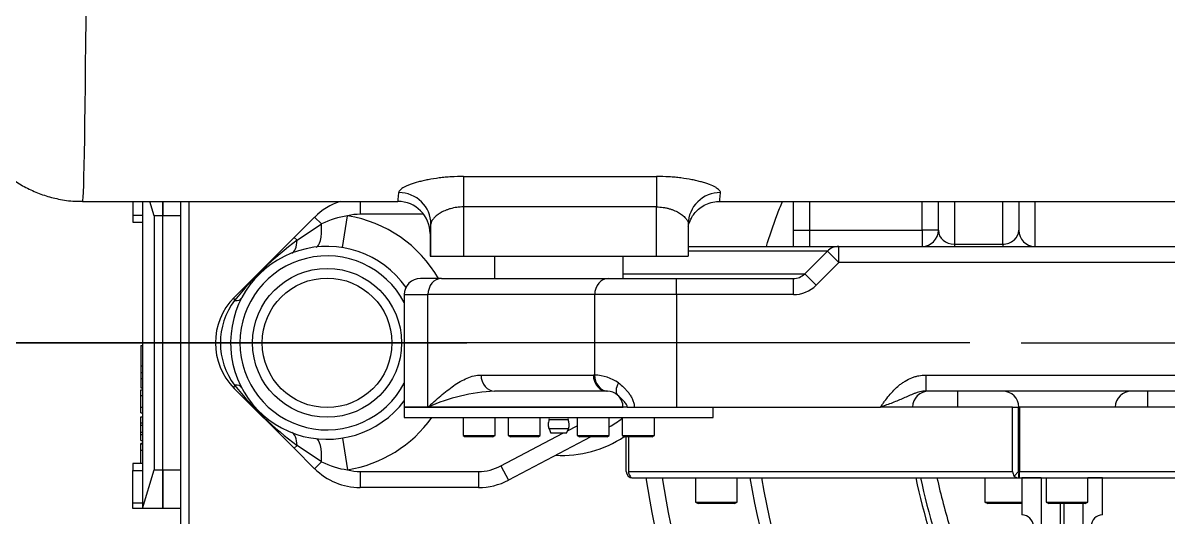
# Model space of a CAD drawing. Header units: millimetres. Extents: x 10462777 to 22643323, y 453826 to 1389191.
# Drawn here: x 11279228.3 to 11279589.9, y 583379.4 to 583535.5 of the extents above; entities that cross this region are included whole.
import ezdxf

# ---------------------------------------------------------------- set-up
doc = ezdxf.new("R2010")
doc.units = ezdxf.units.MM
doc.header["$LTSCALE"] = 200
doc.header["$MEASUREMENT"] = 0
doc.linetypes.add('CENTER2', pattern=[1.125, 0.75, -0.125, 0.125, -0.125])
doc.linetypes.add('PHANTOM', pattern=[2.5, 1.25, -0.25, 0.25, -0.25, 0.25, -0.25])
doc.layers.get('0').update_dxf_attribs({"linetype": 'CONTINUOUS'})
for name, color, linetype in [('$DDT_AUDIT_GENERATED_(15E6)', 7, 'CONTINUOUS'), ('$DDT_AUDIT_GENERATED_(1626)', 7, 'CONTINUOUS'), ('$DDT_AUDIT_GENERATED_(846)', 7, 'CONTINUOUS'), ('$DDT_AUDIT_GENERATED_(86E)', 7, 'CONTINUOUS'), ('A290-7324-X213', 7, 'CONTINUOUS'), ('A290-7329-X201', 7, 'CONTINUOUS'), ('A290-7329-X301', 7, 'CONTINUOUS'), ('A290-7329-X382', 7, 'CONTINUOUS'), ('A290-7329-X384', 7, 'CONTINUOUS'), ('DV1_DEFAULT', 7, 'CONTINUOUS'), ('LIBRL_A6-BA-6X10', 7, 'CONTINUOUS'), ('LIBRL_A6-BA-6X16', 7, 'CONTINUOUS'), ('LIBRL_A6-BA-8X12', 7, 'CONTINUOUS'), ('LIBRL_A6-BA-8X35', 7, 'CONTINUOUS'), ('LIBRL_A97L-0218-', 7, 'CONTINUOUS')]:
    doc.layers.add(name, color=color, linetype=linetype)
doc.layers.add('LAYOUT', color=8, linetype='CONTINUOUS', lineweight=25)

# ---------------------------------------------------------------- blocks, each defined once
blk = doc.blocks.new('A$C7DA30AB0')
at = {"layer": '$DDT_AUDIT_GENERATED_(15E6)', "color": 7, "linetype": 'Continuous', "ltscale": 25.4}
for p, q in [((2578.54, 3070.69, 0), (2578.54, 3066.37, 0)), ((2581.59, 3070.69, 0), (2581.59, 2973.66, 0)), ((2585.35, 3066.12, 0), (2583.94, 3070.69, 0)), ((2588.09, 3066.12, 0), (2588.09, 3070.69, 0)), ((2588.09, 3070.69, 0), (2588.09, 3066.12, 0)), ((2578.54, 3066.37, 0), (2578.54, 3064.09, 0)), ((2578.54, 3066.37, 0), (2581.59, 3066.37, 0)), ((2578.54, 3064.09, 0), (2581.59, 3064.09, 0)), ((2588.09, 3066.12, 0), (2585.35, 3066.12, 0)), ((2585.35, 3066.12, 0), (2585.35, 2985.85, 0)), ((2588.09, 2985.85, 0), (2588.09, 3066.12, 0)), ((2593.58, 3066.12, 0), (2588.09, 3066.12, 0)), ((2588.09, 2985.85, 0), (2588.09, 3066.12, 0)), ((2581.08, 3025.15, 0), (2581.08, 3018.78, 0)), ((2581.08, 3025.15, 0), (2581.59, 3025.15, 0)), ((2581.08, 3018.78, 0), (2581.08, 3016.6, 0)), ((2581.08, 3018.78, 0), (2581.59, 3018.78, 0)), ((2581.08, 3016.6, 0), (2581.08, 3014.71, 0)), ((2581.08, 3016.6, 0), (2581.59, 3016.6, 0)), ((2581.08, 3014.71, 0), (2581.08, 3011.82, 0)), ((2581.08, 3014.71, 0), (2581.59, 3014.71, 0)), ((2581.08, 3011.82, 0), (2581.59, 3011.82, 0)), ((2581.08, 3009.35, 0), (2581.08, 3011.17, 0)), ((2581.08, 3011.17, 0), (2581.59, 3011.17, 0)), ((2581.08, 3005.71, 0), (2581.08, 3009.35, 0)), ((2581.08, 3009.35, 0), (2581.59, 3009.35, 0)), ((2581.08, 3005.71, 0), (2581.59, 3005.71, 0)), ((2581.08, 3003.89, 0), (2581.08, 3005.71, 0)), ((2581.08, 3003.89, 0), (2581.59, 3003.89, 0)), ((2581.08, 3000.7, 0), (2581.08, 3002.59, 0)), ((2581.08, 3002.59, 0), (2581.59, 3002.59, 0)), ((2581.08, 3000.02, 0), (2581.08, 3000.7, 0)), ((2581.08, 3000.7, 0), (2581.59, 3000.7, 0)), ((2581.08, 2997.72, 0), (2581.08, 3000.02, 0)), ((2581.08, 3000.02, 0), (2581.59, 3000.02, 0)), ((2581.08, 2997.06, 0), (2581.08, 2997.72, 0)), ((2581.08, 2997.72, 0), (2581.59, 2997.72, 0)), ((2581.08, 2995.18, 0), (2581.08, 2997.06, 0)), ((2581.08, 2997.06, 0), (2581.59, 2997.06, 0)), ((2581.08, 2997.06, 0), (2581.59, 2997.06, 0)), ((2581.08, 2995.18, 0), (2581.59, 2995.18, 0)), ((2581.08, 2994.06, 0), (2581.08, 2994.2, 0)), ((2581.59, 2994.2, 0), (2581.08, 2994.2, 0)), ((2581.08, 2994.06, 0), (2581.59, 2994.06, 0)), ((2581.08, 2992.06, 0), (2581.08, 2994.06, 0)), ((2581.08, 2992.06, 0), (2581.59, 2992.06, 0)), ((2581.08, 2987.96, 0), (2581.08, 2992.06, 0)), ((2581.59, 2987.89, 0), (2578.54, 2987.89, 0)), ((2578.54, 2987.89, 0), (2578.54, 2985.61, 0)), ((2581.08, 2987.96, 0), (2581.59, 2987.96, 0)), ((2581.08, 2987.89, 0), (2581.08, 2987.96, 0)), ((2578.54, 2975.44, 0), (2578.54, 2985.61, 0)), ((2578.54, 2985.61, 0), (2581.59, 2985.61, 0)), ((2581.59, 2973.66, 0), (2585.35, 2985.85, 0)), ((2585.35, 2985.85, 0), (2588.09, 2985.85, 0)), ((2588.09, 2985.85, 0), (2593.58, 2985.85, 0)), ((2588.09, 2973.66, 0), (2588.09, 2985.85, 0)), ((2588.09, 2985.85, 0), (2588.09, 2973.66, 0)), ((2578.54, 2973.66, 0), (2578.54, 2975.44, 0)), ((2578.54, 2975.44, 0), (2581.59, 2975.44, 0)), ((2581.59, 2973.66, 0), (2578.54, 2973.66, 0)), ((2588.09, 2973.66, 0), (2581.59, 2973.66, 0)), ((2593.58, 2973.66, 0), (2588.09, 2973.66, 0))]:
    blk.add_line(p, q, dxfattribs=at)
at = {"layer": '$DDT_AUDIT_GENERATED_(1626)', "color": 7, "linetype": 'Continuous', "ltscale": 25.4}
for p, q in [((2865.46, 2983.31, 0), (2865.46, 2957.72, 0)), ((2871.56, 2959.8, 0), (2871.56, 2975.19, 0)), ((2872.57, 2975.19, 0), (2872.57, 2959.99, 0)), ((2878.67, 2960.25, 0), (2878.67, 2975.19, 0))]:
    blk.add_line(p, q, dxfattribs=at)
blk.add_open_spline([(2778.63, 3056.49, 0), (2779.65, 3059.78, 0), (2781.31, 3064.53, 0), (2783.12, 3069.23, 0), (2783.7, 3070.71, 0)], degree=3, knots=[0.08101303, 0.08101303, 0.08101303, 0.08101303, 0.09602827, 0.10297048, 0.10297048, 0.10297048, 0.10297048], dxfattribs=at)
at = {"layer": '$DDT_AUDIT_GENERATED_(846)', "color": 7, "linetype": 'Continuous', "ltscale": 25.4}
for p, q in [((2856.41, 3005.67, 0), (2824.82, 3005.67, 0)), ((2856.41, 3005.67, 0), (2858.23, 3005.67, 0)), ((2856.41, 2985.35, 0), (2856.41, 3005.67, 0)), ((2858.23, 2985.35, 0), (2858.23, 3005.67, 0)), ((2926.93, 3005.67, 0), (2858.61, 3005.67, 0)), ((2858.61, 3005.67, 0), (2858.61, 2985.35, 0)), ((2734.39, 2985.35, 0), (2734.39, 2996.32, 0)), ((2735.08, 2996.32, 0), (2735.08, 2985.35, 0)), ((2735.08, 2985.35, 0), (2856.41, 2985.35, 0)), ((2858.23, 2985.35, 0), (2856.94, 2983.91, 0)), ((2858.23, 2985.35, 0), (2858.35, 2985.35, 0)), ((2858.35, 2985.35, 0), (2858.35, 2984.67, 0)), ((2858.35, 2983.31, 0), (2858.35, 2984.67, 0)), ((2858.61, 2983.91, 0), (2858.61, 2985.35, 0)), ((2858.61, 2985.35, 0), (2932.01, 2985.35, 0)), ((2736.43, 2983.31, 0), (2858.35, 2983.31, 0)), ((2858.35, 2983.31, 0), (2858.35, 2983.31, 0)), ((2858.35, 2983.31, 0), (2932.01, 2983.31, 0)), ((2859.36, 2983.31, 0), (2859.36, 2971.63, 0)), ((2865.46, 2983.31, 0), (2859.36, 2983.31, 0)), ((2884.76, 2983.31, 0), (2880.19, 2983.31, 0)), ((2884.76, 2971.63, 0), (2884.76, 2983.31, 0))]:
    blk.add_line(p, q, dxfattribs=at)
for centre, radius, start, end in [((2736.43, 2985.35, 0), 2.03, 180, 270), ((2736.49, 2984.25, 0), 0.937, 201.223, 266.4641), ((2858.36, 2985.3, 0), 1.99, 224.4513, 269.5516), ((2859.36, 2968.07, 0), 3.56, 270, 90), ((2884.76, 2968.07, 0), 3.56, 90, 270)]:
    blk.add_arc(centre, radius, start, end, dxfattribs=at)
for centre in [(2736.9, 2985.35, 0), (2858.23, 2985.35, 0)]:
    blk.add_ellipse(centre, major_axis=(0, -2.03), ratio=0.895903, start_param=4.712389, end_param=5.497787, dxfattribs=at)
blk.add_open_spline([(2858.23, 2985.35, 0), (2858.23, 2985.35, 0), (2858.23, 2985.35, 0)], degree=2, dxfattribs=at)
blk.add_open_spline([(2858.35, 2983.31, 0), (2858.39, 2983.31, 0), (2858.43, 2983.37, 0), (2858.52, 2983.57, 0), (2858.57, 2983.72, 0), (2858.61, 2983.91, 0)], degree=3, knots=[0, 0, 0, 0, 0.5, 0.5, 1, 1, 1, 1], dxfattribs=at)
at = {"layer": '$DDT_AUDIT_GENERATED_(86E)', "color": 7, "linetype": 'Continuous', "ltscale": 25.4}
blk.add_line((2858.61, 2995.51, 0), (2858.23, 2995.51, 0), dxfattribs=at)
at = {"layer": 'A290-7324-X213', "color": 7, "linetype": 'Continuous', "ltscale": 25.4}
for p, q in [((2650.36, 3070.69, 0), (2650.36, 3066.63, 0)), ((2629.53, 3059.29, 0), (2635.99, 3065.76, 0)), ((2630.42, 3058.4, 0), (2638.18, 3063.57, 0)), ((2635.99, 3065.76, 0), (2638.18, 3063.57, 0)), ((2644.78, 3056.08, 0), (2646.4, 3066.1, 0)), ((2670.39, 3066.63, 0), (2650.36, 3066.63, 0)), ((2610.59, 3040.36, 0), (2629.53, 3059.29, 0)), ((2629.53, 3059.29, 0), (2630.42, 3058.4, 0)), ((2629.53, 2992.68, 0), (2610.59, 3011.62, 0)), ((2715.84, 2998.2, 0), (2718.88, 2999.8, 0)), ((2644.78, 2995.9, 0), (2646.4, 2985.87, 0)), ((2694.82, 2987.11, 0), (2714.4, 2997.44, 0)), ((2723.17, 2996.32, 0), (2697.19, 2982.61, 0)), ((2629.53, 2992.68, 0), (2630.42, 2993.57, 0)), ((2635.99, 2986.22, 0), (2629.53, 2992.68, 0)), ((2638.18, 2988.41, 0), (2630.42, 2993.57, 0)), ((2635.99, 2986.22, 0), (2638.18, 2988.41, 0)), ((2650.36, 2985.35, 0), (2687.71, 2985.35, 0)), ((2650.36, 2985.35, 0), (2650.36, 2980.27, 0)), ((2687.71, 2985.35, 0), (2687.71, 2980.27, 0)), ((2694.82, 2987.11, 0), (2697.19, 2982.61, 0)), ((2687.71, 2980.27, 0), (2650.36, 2980.27, 0))]:
    blk.add_line(p, q, dxfattribs=at)
for radius in [23.52, 20.47]:
    blk.add_circle((2639.91, 3025.99, 0), radius, dxfattribs=at)
for centre, radius, start, end in [((2650.36, 3051.39, 0), 20.32, 108.1949, 135), ((2649.33, 3042.02, 0), 24.26, 96.9328, 117.371), ((2650.36, 3051.39, 0), 15.24, 90, 105.0416), ((2639.91, 3025.99, 0), 40.64, 30, 80.8055), ((2639.91, 3025.99, 0), 30.48, 35.1185, 323.1301), ((2695.03, 2971.76, 0), 108.08, 126.7105, 141.2629), ((2639.91, 3025.99, 0), 27.5, 27.5565, 332.4435), ((2624.96, 3025.99, 0), 20.32, 135, 225), ((2628.49, 3025.99, 0), 22.26, 142.9783, 217.0217), ((2695.02, 3080.21, 0), 108.07, 218.7362, 233.2904), ((2639.91, 3025.99, 0), 40.64, 279.1945, 324.5495), ((2714.08, 3025.99, 0), 30.48, 299.3945, 308.6791), ((2649.43, 3010.27, 0), 24.58, 242.7664, 262.9297), ((2650.36, 3000.59, 0), 20.32, 225, 270), ((2650.36, 3000.59, 0), 15.24, 254.9584, 270), ((2687.71, 3000.59, 0), 15.24, 270, 297.8174), ((2687.71, 3000.59, 0), 20.32, 270, 297.8174)]:
    blk.add_arc(centre, radius, start, end, dxfattribs=at)
for centre, major_axis, ratio, start_param, end_param in [((2635.37, 3066.37, 0), (1.13, -10.1), 0.255877, 0, 1.260507), ((2625.02, 3063.8, 0), (-3.72, 9.45), 0.413811, 3.141593, 3.951914), ((2614.18, 3036.76, 0), (-3.59, 3.59), 0.218815, 0, 0.560572), ((2603.8, 3044.64, 0), (-9.03, 4.66), 0.271651, 2.572276, 3.141593), ((2603.8, 3007.34, 0), (-9.03, -4.66), 0.271651, 3.141593, 3.710909), ((2614.18, 3015.21, 0), (-3.59, -3.59), 0.218815, 5.722614, 6.283185), ((2625.02, 2988.17, 0), (-3.72, -9.45), 0.413811, 2.331272, 3.141593), ((2635.37, 2985.6, 0), (1.13, 10.1), 0.255877, 5.022678, 6.283185)]:
    blk.add_ellipse(centre, major_axis=major_axis, ratio=ratio, start_param=start_param, end_param=end_param, dxfattribs=at)
at = {"layer": 'A290-7329-X201', "color": 7, "linetype": 'Continuous', "ltscale": 25.4}
blk.add_line((2596.22, 3070.69, 0), (2596.22, 2949.79, 0), dxfattribs=at)
for radius, start, end in [(30.48, 299.3945, 308.6791), (35.56, 266.8147, 303.591)]:
    blk.add_arc((2714.08, 3025.99, 0), radius, start, end, dxfattribs=at)
at = {"layer": 'A290-7329-X301', "color": 7, "linetype": 'Continuous', "ltscale": 25.4}
for p, q in [((2787.23, 3061.55, 0), (2787.23, 3070.69, 0)), ((2792.31, 3070.69, 0), (2792.31, 3061.55, 0)), ((2827.87, 3061.55, 0), (2827.87, 3070.69, 0)), ((2832.95, 3061.55, 0), (2832.95, 3070.69, 0)), ((2838.03, 3070.69, 0), (2838.03, 3057.19, 0)), ((2853.27, 3057.19, 0), (2853.27, 3070.69, 0)), ((2858.35, 3070.69, 0), (2858.35, 3061.55, 0)), ((2863.43, 3070.69, 0), (2863.43, 3056.47, 0)), ((2787.23, 3056.47, 0), (2787.23, 3061.55, 0)), ((2787.23, 3061.55, 0), (2792.31, 3061.55, 0)), ((2792.31, 3061.55, 0), (2827.87, 3061.55, 0)), ((2792.31, 3061.55, 0), (2792.31, 3056.47, 0)), ((2827.87, 3061.55, 0), (2827.87, 3056.47, 0)), ((2832.95, 3061.55, 0), (2827.87, 3061.55, 0)), ((2753.98, 3056.47, 0), (2801.52, 3056.47, 0)), ((2801.52, 3051.39, 0), (2801.52, 3056.47, 0)), ((2801.52, 3056.47, 0), (2973.92, 3056.47, 0)), ((2838.03, 3057.19, 0), (2853.27, 3057.19, 0)), ((2838.03, 3057.19, 0), (2838.03, 3056.47, 0)), ((2853.27, 3057.19, 0), (2853.27, 3056.47, 0)), ((2797.93, 3054.98, 0), (2753.98, 3054.98, 0)), ((2790.75, 3047.79, 0), (2797.93, 3054.98, 0)), ((2801.52, 3051.39, 0), (2797.93, 3054.98, 0)), ((2801.52, 3051.39, 0), (2794.34, 3044.2, 0)), ((2973.92, 3051.39, 0), (2801.52, 3051.39, 0)), ((2676.07, 3046.31, 0), (2669.37, 3046.31, 0)), ((2676.07, 3046.31, 0), (2728.72, 3046.31, 0)), ((2728.72, 3046.31, 0), (2750.22, 3046.31, 0)), ((2733.38, 3047.79, 0), (2790.75, 3047.79, 0)), ((2750.22, 3041.23, 0), (2750.22, 3046.31, 0)), ((2750.22, 3046.31, 0), (2787.16, 3046.31, 0)), ((2787.16, 3041.23, 0), (2787.16, 3046.31, 0)), ((2794.34, 3044.2, 0), (2790.75, 3047.79, 0)), ((2664.29, 3041.23, 0), (2664.29, 3005.67, 0)), ((2664.29, 3041.23, 0), (2671.77, 3041.23, 0)), ((2671.77, 3005.67, 0), (2671.77, 3041.23, 0)), ((2724.42, 3041.23, 0), (2671.77, 3041.23, 0)), ((2724.42, 3015.82, 0), (2724.42, 3041.23, 0)), ((2750.22, 3041.23, 0), (2724.42, 3041.23, 0)), ((2750.22, 3041.23, 0), (2750.22, 3005.67, 0)), ((2787.16, 3041.23, 0), (2750.22, 3041.23, 0)), ((2688.53, 3015.83, 0), (2724, 3015.83, 0)), ((2829.03, 3015.83, 0), (2973.92, 3015.83, 0)), ((2829.03, 3015.83, 0), (2829.03, 3010.75, 0)), ((2728.3, 3010.75, 0), (2692.83, 3010.75, 0)), ((2973.92, 3010.75, 0), (2829.03, 3010.75, 0)), ((2839.04, 3010.75, 0), (2839.04, 3005.67, 0)), ((2898.99, 3010.75, 0), (2898.99, 3005.67, 0)), ((2671.77, 3005.67, 0), (2664.29, 3005.67, 0)), ((2733.38, 3005.67, 0), (2671.77, 3005.67, 0)), ((2734.73, 3005.67, 0), (2733.38, 3005.67, 0)), ((2734.73, 3005.67, 0), (2736.92, 3005.67, 0)), ((2736.92, 3005.67, 0), (2750.22, 3005.67, 0)), ((2750.22, 3005.67, 0), (2814.66, 3005.67, 0)), ((2824.82, 3005.67, 0), (2814.66, 3005.67, 0)), ((2858.61, 3005.67, 0), (2858.35, 3005.67, 0))]:
    blk.add_line(p, q, dxfattribs=at)
for centre, radius, start, end in [((2827.87, 3061.55, 0), 5.08, 270, 0), ((2863.43, 3061.55, 0), 5.08, 180, 270), ((2801.52, 3051.39, 0), 5.08, 90, 135), ((2669.37, 3041.23, 0), 5.08, 90, 180), ((2787.16, 3051.39, 0), 5.08, 270, 315), ((2787.16, 3051.39, 0), 10.16, 270, 315), ((2724, 3005.67, 0), 10.16, 87.6454, 90), ((2724.08, 3002.23, 0), 13.59, 54.6811, 88.5641), ((2696.06, 2951.17, 0), 59.67, 93.1076, 114.0216), ((2728.3, 3005.67, 0), 5.08, 87.6454, 90), ((2728.3, 3005.67, 0), 5.08, 48.8841, 87.6454), ((2728.3, 3005.67, 0), 5.08, 0, 48.8841), ((2829.9, 3005.67, 0), 5.08, 90, 180), ((2853.27, 3005.67, 0), 5.08, 0, 90), ((2893.91, 3005.67, 0), 5.08, 90, 180), ((3025.99, 3025.99, 0), 288.54, 188.5045, 212.017), ((3025.99, 3025.99, 0), 283.46, 188.6581, 212.5215), ((3025.99, 3025.99, 0), 256.1, 189.5913, 218.4136), ((3025.99, 3025.99, 0), 252.51, 189.7291, 220.2571), ((3025.99, 3025.99, 0), 204.69, 192.0329, 202.0542), ((3025.99, 3025.99, 0), 203.2, 192.1224, 202.0542), ((3025.99, 3025.99, 0), 198.12, 192.4381, 197.2504)]:
    blk.add_arc(centre, radius, start, end, dxfattribs=at)
for centre, major_axis, ratio, start_param, end_param in [((2838.03, 3061.55, 0), (-5.08, 0), 0.857493, 0, 1.570796), ((2853.27, 3061.55, 0), (-5.08, 0), 0.857493, 1.570796, 3.141593), ((2676.07, 3041.23, 0), (0, -5.08), 0.8466, 3.141593, 4.712389), ((2728.72, 3041.23, 0), (0, -5.08), 0.8466, 3.141593, 4.712389), ((2692.83, 3015.83, 0), (0, -5.08), 0.8466, 4.712389, 6.283185), ((2728.3, 3015.83, 0), (0, -5.08), 0.8466, 4.712389, 6.283185), ((2728.72, 3015.82, 0), (-0.21, -5.08), 0.846397, 4.747178, 6.283185), ((2734.98, 3013.32, 0), (-3.34, -3.83), 0.491937, 5.117968, 6.283185)]:
    blk.add_ellipse(centre, major_axis=major_axis, ratio=ratio, start_param=start_param, end_param=end_param, dxfattribs=at)
for points, knots in [([(2671.77, 3005.67, 0), (2671.94, 3005.82, 0), (2672.11, 3005.97, 0), (2672.44, 3006.27, 0), (2672.94, 3006.72, 0), (2673.44, 3007.17, 0), (2674.44, 3008.07, 0), (2675.11, 3008.66, 0), (2677.14, 3010.38, 0), (2678.5, 3011.47, 0), (2680.58, 3012.92, 0), (2681.28, 3013.37, 0), (2682.7, 3014.18, 0), (2683.42, 3014.54, 0), (2684.85, 3015.14, 0), (2685.58, 3015.39, 0), (2687.04, 3015.73, 0), (2687.78, 3015.83, 0), (2688.53, 3015.83, 0)], [0, 0, 0, 0, 0.03125, 0.03125, 0.0625, 0.125, 0.125, 0.25, 0.25, 0.5, 0.5, 0.625, 0.625, 0.75, 0.75, 0.875, 0.875, 1, 1, 1, 1]), ([(2731.93, 3013.32, 0), (2732.51, 3012.9, 0), (2733.08, 3012.43, 0), (2733.89, 3011.65, 0), (2734.15, 3011.37, 0), (2734.67, 3010.79, 0), (2734.92, 3010.49, 0), (2735.39, 3009.85, 0), (2735.62, 3009.52, 0), (2736.03, 3008.83, 0), (2736.22, 3008.47, 0), (2736.55, 3007.71, 0), (2736.68, 3007.32, 0), (2736.82, 3006.71, 0), (2736.86, 3006.51, 0), (2736.91, 3006.09, 0), (2736.92, 3005.88, 0), (2736.92, 3005.67, 0)], [0, 0, 0, 0, 0.25, 0.25, 0.375, 0.375, 0.5, 0.5, 0.625, 0.625, 0.75, 0.75, 0.875, 0.875, 0.9375, 0.9375, 1, 1, 1, 1]), ([(2814.66, 3005.67, 0), (2814.88, 3005.98, 0), (2815.1, 3006.29, 0), (2815.55, 3006.92, 0), (2815.77, 3007.23, 0), (2816.45, 3008.15, 0), (2816.92, 3008.76, 0), (2818.37, 3010.53, 0), (2819.42, 3011.64, 0), (2820.9, 3012.85, 0), (2821.21, 3013.08, 0), (2821.84, 3013.52, 0), (2822.16, 3013.73, 0), (2823.14, 3014.33, 0), (2823.83, 3014.67, 0), (2824.9, 3015.09, 0), (2825.27, 3015.22, 0), (2826, 3015.44, 0), (2826.37, 3015.53, 0), (2827.49, 3015.75, 0), (2828.26, 3015.83, 0), (2829.03, 3015.83, 0)], [0, 0, 0, 0, 0.0625, 0.0625, 0.125, 0.125, 0.25, 0.25, 0.5, 0.5, 0.5625, 0.5625, 0.625, 0.625, 0.75, 0.75, 0.8125, 0.8125, 0.875, 0.875, 1, 1, 1, 1]), ([(2734.73, 3005.67, 0), (2734.73, 3005.82, 0), (2734.71, 3005.97, 0), (2734.62, 3006.25, 0), (2734.56, 3006.37, 0), (2734.37, 3006.71, 0), (2734.22, 3006.9, 0), (2733.93, 3007.26, 0), (2733.78, 3007.42, 0), (2733.49, 3007.73, 0), (2733.35, 3007.87, 0), (2732.93, 3008.29, 0), (2732.66, 3008.55, 0), (2732.14, 3009.05, 0), (2731.89, 3009.28, 0), (2731.64, 3009.49, 0)], [0, 0, 0, 0, 0.0625, 0.0625, 0.125, 0.125, 0.25, 0.25, 0.375, 0.375, 0.5, 0.5, 0.75, 0.75, 1, 1, 1, 1]), ([(2829.03, 3010.75, 0), (2828.38, 3010.75, 0), (2827.75, 3010.66, 0), (2826.83, 3010.44, 0), (2826.53, 3010.36, 0), (2825.93, 3010.17, 0), (2825.64, 3010.06, 0), (2824.78, 3009.73, 0), (2824.22, 3009.49, 0), (2823.11, 3009, 0), (2822.56, 3008.75, 0), (2821.43, 3008.25, 0), (2820.86, 3008.01, 0), (2819.7, 3007.53, 0), (2819.1, 3007.29, 0), (2817.88, 3006.82, 0), (2817.26, 3006.59, 0), (2816.29, 3006.25, 0), (2815.97, 3006.13, 0), (2815.48, 3005.96, 0), (2815.23, 3005.87, 0), (2814.99, 3005.78, 0), (2814.82, 3005.72, 0), (2814.74, 3005.69, 0), (2814.66, 3005.67, 0)], [0, 0, 0, 0, 0.125, 0.125, 0.1875, 0.1875, 0.25, 0.25, 0.375, 0.375, 0.5, 0.5, 0.625, 0.625, 0.75, 0.75, 0.875, 0.875, 0.9375, 0.9375, 0.96875, 0.984375, 0.984375, 1, 1, 1, 1])]:
    blk.add_open_spline(points, degree=3, knots=knots, dxfattribs=at)
at = {"layer": 'A290-7329-X382', "color": 7, "linetype": 'Continuous', "ltscale": 25.4}
for p, q in [((2692.74, 3053.42, 0), (2692.74, 3046.31, 0)), ((2733.38, 3046.31, 0), (2733.38, 3053.42, 0)), ((2682.84, 3002.42, 0), (2682.84, 2996.73, 0)), ((2693, 2996.73, 0), (2693, 3002.42, 0)), ((2682.84, 2996.73, 0), (2693, 2996.73, 0)), ((2682.84, 2996.73, 0), (2683.54, 2996.32, 0)), ((2692.29, 2996.32, 0), (2683.54, 2996.32, 0)), ((2692.29, 2996.32, 0), (2693, 2996.73, 0))]:
    blk.add_line(p, q, dxfattribs=at)
at = {"layer": 'A290-7329-X384', "color": 7, "linetype": 'Continuous', "ltscale": 25.4}
for p, q in [((2664.29, 3005.67, 0), (2733.38, 3005.67, 0)), ((2664.29, 3005.67, 0), (2664.29, 3002.42, 0)), ((2761.83, 3002.42, 0), (2761.83, 3005.67, 0)), ((2664.29, 3002.42, 0), (2761.83, 3002.42, 0))]:
    blk.add_line(p, q, dxfattribs=at)
at = {"layer": 'DV1_DEFAULT', "color": 1, "linetype": 'CENTER2', "ltscale": 7}
for p, q in [((5992.89, 3025.99, 0), (0, 3025.99, 0)), ((59.09, 3025.99, 0), (6051.98, 3025.99, 0))]:
    blk.add_line(p, q, dxfattribs=at)
at = {"layer": 'LAYOUT', "color": 6, "linetype": 'PHANTOM'}
for centre, radius in [((3030.45, 3025.99, 0), 2693.02), ((3025.99, 3025.99, 0), 589.24)]:
    blk.add_circle(centre, radius, dxfattribs=at)
at = {"layer": 'LIBRL_A6-BA-6X10', "color": 7, "linetype": 'Continuous', "ltscale": 25.4}
for p, q in [((2593.58, 3070.69, 0), (2593.58, 2937.59, 0)), ((2733.13, 3002.42, 0), (2733.13, 2996.73, 0)), ((2743.29, 2996.73, 0), (2743.29, 3002.42, 0)), ((2733.13, 2996.73, 0), (2743.29, 2996.73, 0)), ((2733.13, 2996.73, 0), (2733.83, 2996.32, 0)), ((2742.58, 2996.32, 0), (2733.83, 2996.32, 0)), ((2742.58, 2996.32, 0), (2743.29, 2996.73, 0))]:
    blk.add_line(p, q, dxfattribs=at)
at = {"layer": 'LIBRL_A6-BA-6X16', "color": 7, "linetype": 'Continuous', "ltscale": 25.4}
for p, q in [((2683.02, 3078.57, 0), (2743.98, 3078.57, 0)), ((2562.7, 3070.69, 0), (2662.26, 3070.69, 0)), ((2763.86, 3070.69, 0), (2979.75, 3070.69, 0)), ((2743.92, 3068.95, 0), (2682.96, 3068.95, 0)), ((2682.96, 3068.95, 0), (2682.96, 3053.42, 0)), ((2743.92, 3053.42, 0), (2743.92, 3068.95, 0)), ((2672.7, 3053.42, 0), (2672.7, 3063.51, 0)), ((2753.98, 3063.51, 0), (2753.98, 3053.42, 0)), ((2672.42, 3060.54, 0), (2672.42, 3053.42, 0)), ((2672.42, 3060.53, 0), (2672.42, 3053.42, 0)), ((2672.42, 3053.42, 0), (2672.7, 3053.42, 0)), ((2672.42, 3053.42, 0), (2672.42, 3053.42, 0)), ((2672.7, 3053.42, 0), (2682.96, 3053.42, 0)), ((2682.96, 3053.42, 0), (2743.92, 3053.42, 0)), ((2743.92, 3053.42, 0), (2753.98, 3053.42, 0))]:
    blk.add_line(p, q, dxfattribs=at)
blk.add_arc((2713.06, 2966.47, 0), 102.46, 113.3663, 113.367, dxfattribs=at)
for centre, major_axis, ratio, start_param, end_param in [((2562.7, 3218.01, 0), (0, -147.32), 0.009264, 0, 3.141593), ((2683.05, 3068.95, 0), (0, -10.16), 0.009264, 3.470047, 4.712389), ((2744.01, 3068.95, 0), (0, 10.16), 0.009264, 0.328455, 1.570796), ((2662.26, 3218.01, 0), (0, -147.32), 0.009264, 0, 0.194778), ((2662.26, 3060.53, 0), (0, 10.16), 0.999957, 4.712389, 6.283185), ((2662.55, 3063.51, 0), (-10.15, 0.48), 0.981049, 3.189421, 4.760217), ((2764.14, 3063.51, 0), (10.15, -0.48), 0.981049, 1.618624, 3.189421), ((2763.86, 3218.01, 0), (0, 147.32), 0.009264, 3.141593, 3.33637), ((2672.42, 3218.01, 0), (0, 157.48), 0.009264, 3.141593, 3.33637)]:
    blk.add_ellipse(centre, major_axis=major_axis, ratio=ratio, start_param=start_param, end_param=end_param, dxfattribs=at)
for points, knots in [([(2523.58, 3124.31, 0), (2523.6, 3122.77, 0), (2523.64, 3120.15, 0), (2523.72, 3116.45, 0), (2523.8, 3113.26, 0), (2523.89, 3110.43, 0), (2523.98, 3108.48, 0), (2524.11, 3106.78, 0), (2524.22, 3105.61, 0), (2524.37, 3104.31, 0), (2524.62, 3102.7, 0), (2525.02, 3100.68, 0), (2525.68, 3098.18, 0), (2526.7, 3095.17, 0), (2528.19, 3091.82, 0), (2530.18, 3088.35, 0), (2532.64, 3084.93, 0), (2535.58, 3081.69, 0), (2538.96, 3078.74, 0), (2542.73, 3076.15, 0), (2546.81, 3074.01, 0), (2551.16, 3072.35, 0), (2555.82, 3071.22, 0), (2559.82, 3070.68, 0), (2562.02, 3070.74, 0), (2562.7, 3070.77, 0)], [0, 0, 0, 0, 0.074662, 0.152122, 0.230902, 0.312624, 0.403534, 0.436315, 0.460872, 0.482199, 0.502744, 0.52357, 0.547969, 0.578005, 0.61233, 0.648859, 0.687308, 0.727216, 0.768095, 0.809603, 0.851518, 0.8937, 0.936057, 0.983034, 1, 1, 1, 1]), ([(2683.02, 3078.57, 0), (2681.7, 3078.57, 0), (2680.4, 3078.53, 0), (2678.48, 3078.41, 0), (2677.85, 3078.36, 0), (2676.59, 3078.24, 0), (2675.96, 3078.17, 0), (2674.13, 3077.94, 0), (2672.97, 3077.76, 0), (2671.32, 3077.44, 0), (2670.78, 3077.33, 0), (2669.74, 3077.09, 0), (2669.24, 3076.96, 0), (2667.81, 3076.58, 0), (2666.95, 3076.3, 0), (2665.8, 3075.88, 0), (2665.44, 3075.73, 0), (2664.79, 3075.44, 0), (2664.49, 3075.29, 0), (2663.68, 3074.86, 0), (2663.27, 3074.57, 0), (2662.84, 3074.14, 0), (2662.73, 3074.01, 0), (2662.57, 3073.74, 0), (2662.53, 3073.6, 0), (2662.53, 3073.48, 0)], [0, 0, 0, 0, 0.125, 0.125, 0.1875, 0.1875, 0.25, 0.25, 0.375, 0.375, 0.4375, 0.4375, 0.5, 0.5, 0.625, 0.625, 0.6875, 0.6875, 0.75, 0.75, 0.875, 0.875, 0.9375, 0.9375, 1, 1, 1, 1]), ([(2764.12, 3073.48, 0), (2764.13, 3073.73, 0), (2764.01, 3074, 0), (2763.62, 3074.42, 0), (2763.45, 3074.56, 0), (2763.16, 3074.78, 0), (2763.05, 3074.85, 0), (2762.82, 3075, 0), (2762.7, 3075.07, 0), (2762.06, 3075.44, 0), (2761.43, 3075.73, 0), (2760.31, 3076.15, 0), (2759.91, 3076.3, 0), (2759.06, 3076.57, 0), (2758.61, 3076.7, 0), (2757.68, 3076.96, 0), (2757.19, 3077.08, 0), (2756.18, 3077.32, 0), (2755.64, 3077.44, 0), (2753.99, 3077.76, 0), (2752.84, 3077.94, 0), (2751.04, 3078.17, 0), (2750.42, 3078.24, 0), (2749.17, 3078.36, 0), (2748.53, 3078.41, 0), (2746.6, 3078.53, 0), (2745.3, 3078.57, 0), (2743.98, 3078.57, 0)], [0, 0, 0, 0, 0.125, 0.125, 0.1875, 0.1875, 0.21875, 0.21875, 0.25, 0.25, 0.375, 0.375, 0.4375, 0.4375, 0.5, 0.5, 0.5625, 0.5625, 0.625, 0.625, 0.75, 0.75, 0.8125, 0.8125, 0.875, 0.875, 1, 1, 1, 1]), ([(2753.97, 3062.75, 0), (2754, 3062.87, 0), (2754.07, 3063.19, 0), (2754.29, 3063.96, 0), (2754.76, 3065.1, 0), (2755.58, 3066.5, 0), (2756.83, 3067.95, 0), (2758.53, 3069.28, 0), (2760.6, 3070.25, 0), (2762.49, 3070.65, 0), (2763.52, 3070.68, 0), (2763.86, 3070.69, 0)], [0.5873582, 0.5873582, 0.5873582, 0.5873582, 0.6274483, 0.6691834, 0.7095587, 0.7534969, 0.8041389, 0.8591259, 0.9172592, 0.9769595, 1, 1, 1, 1]), ([(2682.96, 3068.95, 0), (2682.6, 3068.95, 0), (2682.24, 3068.94, 0), (2681.54, 3068.89, 0), (2681.18, 3068.85, 0), (2680.15, 3068.7, 0), (2679.49, 3068.55, 0), (2678.54, 3068.28, 0), (2678.23, 3068.18, 0), (2677.64, 3067.97, 0), (2677.36, 3067.85, 0), (2676.54, 3067.5, 0), (2676.04, 3067.24, 0), (2675.36, 3066.82, 0), (2675.14, 3066.67, 0), (2674.74, 3066.39, 0), (2674.55, 3066.24, 0), (2674.02, 3065.8, 0), (2673.72, 3065.5, 0), (2673.35, 3065.05, 0), (2673.24, 3064.9, 0), (2673.05, 3064.61, 0), (2672.98, 3064.47, 0), (2672.78, 3064.04, 0), (2672.71, 3063.77, 0), (2672.7, 3063.51, 0)], [0, 0, 0, 0, 0.0625, 0.0625, 0.125, 0.125, 0.25, 0.25, 0.3125, 0.3125, 0.375, 0.375, 0.5, 0.5, 0.5625, 0.5625, 0.625, 0.625, 0.75, 0.75, 0.8125, 0.8125, 0.875, 0.875, 1, 1, 1, 1]), ([(2743.92, 3068.95, 0), (2744.63, 3068.95, 0), (2745.33, 3068.9, 0), (2746.35, 3068.75, 0), (2746.69, 3068.69, 0), (2747.36, 3068.55, 0), (2747.68, 3068.47, 0), (2748.3, 3068.29, 0), (2748.6, 3068.19, 0), (2749.19, 3067.98, 0), (2749.47, 3067.86, 0), (2750.29, 3067.5, 0), (2750.78, 3067.24, 0), (2751.45, 3066.82, 0), (2751.66, 3066.68, 0), (2752.06, 3066.39, 0), (2752.24, 3066.24, 0), (2752.76, 3065.8, 0), (2753.04, 3065.5, 0), (2753.4, 3065.05, 0), (2753.5, 3064.9, 0), (2753.68, 3064.61, 0), (2753.75, 3064.47, 0), (2753.93, 3064.04, 0), (2753.99, 3063.77, 0), (2753.98, 3063.51, 0)], [0, 0, 0, 0, 0.125, 0.125, 0.1875, 0.1875, 0.25, 0.25, 0.3125, 0.3125, 0.375, 0.375, 0.5, 0.5, 0.5625, 0.5625, 0.625, 0.625, 0.75, 0.75, 0.8125, 0.8125, 0.875, 0.875, 1, 1, 1, 1])]:
    blk.add_open_spline(points, degree=3, knots=knots, dxfattribs=at)
at = {"layer": 'LIBRL_A6-BA-8X12', "color": 7, "linetype": 'Continuous', "ltscale": 25.4}
for p, q in [((2697.08, 3002.42, 0), (2697.08, 2996.73, 0)), ((2707.24, 2996.73, 0), (2707.24, 3002.42, 0)), ((2718.88, 3002.42, 0), (2718.88, 2996.73, 0)), ((2729.04, 2996.73, 0), (2729.04, 3002.42, 0)), ((2697.08, 2996.73, 0), (2707.24, 2996.73, 0)), ((2697.08, 2996.73, 0), (2697.79, 2996.32, 0)), ((2706.54, 2996.32, 0), (2697.79, 2996.32, 0)), ((2706.54, 2996.32, 0), (2707.24, 2996.73, 0)), ((2718.88, 2996.73, 0), (2729.04, 2996.73, 0)), ((2718.88, 2996.73, 0), (2719.58, 2996.32, 0)), ((2728.33, 2996.32, 0), (2719.58, 2996.32, 0)), ((2728.33, 2996.32, 0), (2729.04, 2996.73, 0))]:
    blk.add_line(p, q, dxfattribs=at)
at = {"layer": 'LIBRL_A6-BA-8X35', "color": 7, "linetype": 'Continuous', "ltscale": 25.4}
for p, q in [((2756.24, 2983.31, 0), (2756.24, 2975.69, 0)), ((2769.45, 2975.69, 0), (2769.45, 2983.31, 0)), ((2847.68, 2983.31, 0), (2847.68, 2975.69, 0)), ((2866.98, 2983.31, 0), (2866.98, 2975.69, 0)), ((2880.19, 2975.69, 0), (2880.19, 2983.31, 0)), ((2756.24, 2975.69, 0), (2769.45, 2975.69, 0)), ((2756.24, 2975.69, 0), (2757.12, 2975.19, 0)), ((2768.57, 2975.19, 0), (2757.12, 2975.19, 0)), ((2768.57, 2975.19, 0), (2769.45, 2975.69, 0)), ((2847.68, 2975.69, 0), (2859.36, 2975.69, 0)), ((2847.68, 2975.69, 0), (2848.56, 2975.19, 0)), ((2859.36, 2975.19, 0), (2848.56, 2975.19, 0)), ((2866.98, 2975.69, 0), (2880.19, 2975.69, 0)), ((2866.98, 2975.69, 0), (2867.86, 2975.19, 0)), ((2879.31, 2975.19, 0), (2867.86, 2975.19, 0)), ((2879.31, 2975.19, 0), (2880.19, 2975.69, 0))]:
    blk.add_line(p, q, dxfattribs=at)
at = {"layer": 'LIBRL_A97L-0218-', "color": 7, "linetype": 'Continuous', "ltscale": 25.4}
for p, q in [((2716.02, 3002.25, 0), (2710.1, 3002.25, 0)), ((2716.11, 2998.8, 0), (2710.01, 2998.8, 0)), ((2710.01, 2998.8, 0), (2710.62, 2997.44, 0)), ((2716.04, 3001.72, 0), (2710.08, 3001.72, 0)), ((2715.5, 2997.44, 0), (2716.11, 2998.8, 0)), ((2715.5, 2997.44, 0), (2710.62, 2997.44, 0))]:
    blk.add_line(p, q, dxfattribs=at)
for centre, radius, start, end in [((2704.52, 2999.77, 0), 6.1, 23.9221, 25.6793), ((2709.54, 3002, 0), 0.61, 332.6845, 23.9221), ((2716.58, 3002, 0), 0.61, 156.0779, 207.3155), ((2721.6, 2999.77, 0), 6.1, 154.3207, 156.0779), ((2713.06, 3000.18, 0), 3.35, 152.6845, 180), ((2713.06, 3000.18, 0), 3.35, 180, 204.3601), ((2713.06, 3000.18, 0), 3.35, 335.6399, 27.3155)]:
    blk.add_arc(centre, radius, start, end, dxfattribs=at)

msp = doc.modelspace()

# ---------------------------------------------------------------- block references
at = {"ltscale": 10}
msp.add_blockref('A$C7DA30AB0', (11276684.40366, 580408.4363, 0), dxfattribs=at)

doc.saveas('drawing.dxf')
